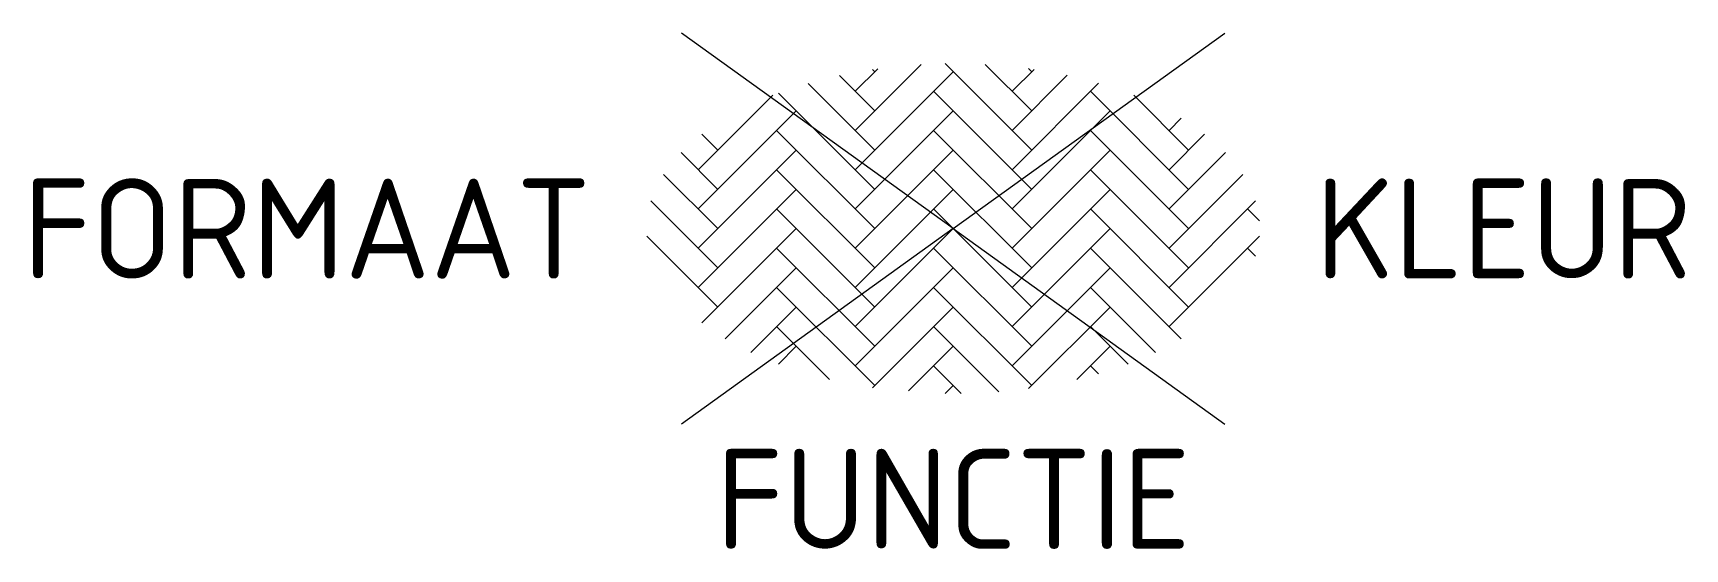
# Model space of a CAD drawing. Header units: metres. Extents: x -16.6 to 13.2, y -5.8 to 3.5.
import ezdxf
from ezdxf.enums import TextEntityAlignment as Align

# ---------------------------------------------------------------- set-up
doc = ezdxf.new("R2010")
doc.units = ezdxf.units.M
doc.styles.add('NLCS-ISO', font='NLCS-ISO.ttf')

msp = doc.modelspace()

# ---------------------------------------------------------------- linework, layer by layer
for p, q in [((0, 0), (-4.895, 3.524)), ((0, 0), (4.895, 3.524)), ((-2.052, 2.759), (-1.414, 2.121)), ((-1.768, 1.768), (-0.577, 2.959)), ((-1.768, 2.475), (-1.361, 2.882)), ((-1.768, 1.061), (0, 2.828)), ((-1.454, 2.868), (-1.414, 2.828)), ((-0.146, 2.974), (1.414, 1.414)), ((0.577, 2.959), (1.414, 2.121)), ((1.061, 2.475), (1.456, 2.87)), ((1.061, 1.768), (2.055, 2.762)), ((1.359, 2.884), (1.414, 2.828)), ((-4.596, 1.061), (-3.252, 2.405)), ((-3.15, 2.443), (-1.414, 0.707)), ((-2.617, 2.617), (-1.414, 1.414)), ((-0.354, 2.475), (1.414, 0.707)), ((1.061, 1.061), (2.619, 2.619)), ((2.475, 2.475), (4.243, 0.707)), ((3.252, 2.405), (4.243, 1.414)), ((-4.596, 0.354), (-2.828, 2.121)), ((-1.768, 0.354), (0, 2.121)), ((1.061, 0.354), (2.828, 2.121)), ((3.889, 1.768), (4.11, 1.988)), ((-4.531, 1.702), (-4.243, 1.414)), ((-3.182, 1.768), (-1.414, 0)), ((-0.354, 1.768), (1.414, 0)), ((2.475, 1.768), (4.243, 0)), ((3.889, 1.061), (4.531, 1.702)), ((-4.905, 1.369), (-4.243, 0.707)), ((-4.596, -0.354), (-2.828, 1.414)), ((-1.768, -0.354), (0, 1.414)), ((1.061, -0.354), (2.828, 1.414)), ((3.889, 0.354), (4.905, 1.369)), ((-5.219, 0.976), (-4.243, 0)), ((-3.182, 1.061), (-1.414, -0.707)), ((-0.354, 1.061), (1.414, -0.707)), ((2.475, 1.061), (4.243, -0.707)), ((3.889, -0.354), (5.219, 0.976)), ((-4.596, -1.061), (-2.828, 0.707)), ((-1.768, -1.061), (0, 0.707)), ((1.061, -1.061), (2.828, 0.707)), ((-5.447, 0.497), (-4.243, -0.707)), ((-3.182, 0.354), (-1.414, -1.414)), ((-0.354, 0.354), (1.414, -1.414)), ((2.475, 0.354), (4.243, -1.414)), ((3.889, -1.061), (5.447, 0.497)), ((5.303, 0.354), (5.519, 0.138)), ((0, 0), (-4.895, -3.524)), ((-1.768, -1.768), (0, 0)), ((0, 0), (4.895, -3.524)), ((-5.519, -0.138), (-4.243, -1.414)), ((-4.531, -1.702), (-2.828, 0)), ((1.061, -1.768), (2.828, 0)), ((3.889, -1.768), (5.519, -0.138)), ((-3.182, -0.354), (-1.414, -2.121)), ((-0.354, -0.354), (1.414, -2.121)), ((2.475, -0.354), (4.11, -1.988)), ((5.303, -0.354), (5.447, -0.497)), ((-4.11, -1.988), (-2.828, -0.707)), ((-1.768, -2.475), (0, -0.707)), ((1.061, -2.475), (2.828, -0.707)), ((-3.182, -1.061), (-1.414, -2.828)), ((-0.354, -1.061), (1.414, -2.828)), ((2.475, -1.061), (3.648, -2.234)), ((-3.648, -2.234), (-2.828, -1.414)), ((-1.456, -2.87), (0, -1.414)), ((1.359, -2.884), (2.828, -1.414)), ((-3.182, -1.768), (-2.227, -2.723)), ((-0.354, -1.768), (0.821, -2.942)), ((2.475, -1.768), (3.151, -2.444)), ((-3.151, -2.444), (-2.828, -2.121)), ((-0.804, -2.925), (0, -2.121)), ((2.227, -2.723), (2.828, -2.121)), ((-0.354, -2.475), (0.146, -2.974)), ((2.475, -2.475), (2.619, -2.619)), ((-0.146, -2.974), (0, -2.828))]:
    msp.add_line(p, q)

# ---------------------------------------------------------------- texts
at = {"style": 'NLCS-ISO'}
msp.add_attdef('FORMAAT', text='WF', height=1.8, dxfattribs=at).set_placement((-6.525, 0), align=Align.MIDDLE_RIGHT)
msp.add_attdef('KLEUR', text='G', height=1.8, dxfattribs=at).set_placement((6.525, 0), align=Align.MIDDLE_LEFT)
at = {"style": 'NLCS-ISO', "flags": 1}
msp.add_attdef('FUNCTIE', text='', height=1.8, dxfattribs=at).set_placement((0, -3.975), align=Align.TOP_CENTER)

doc.saveas('drawing.dxf')
